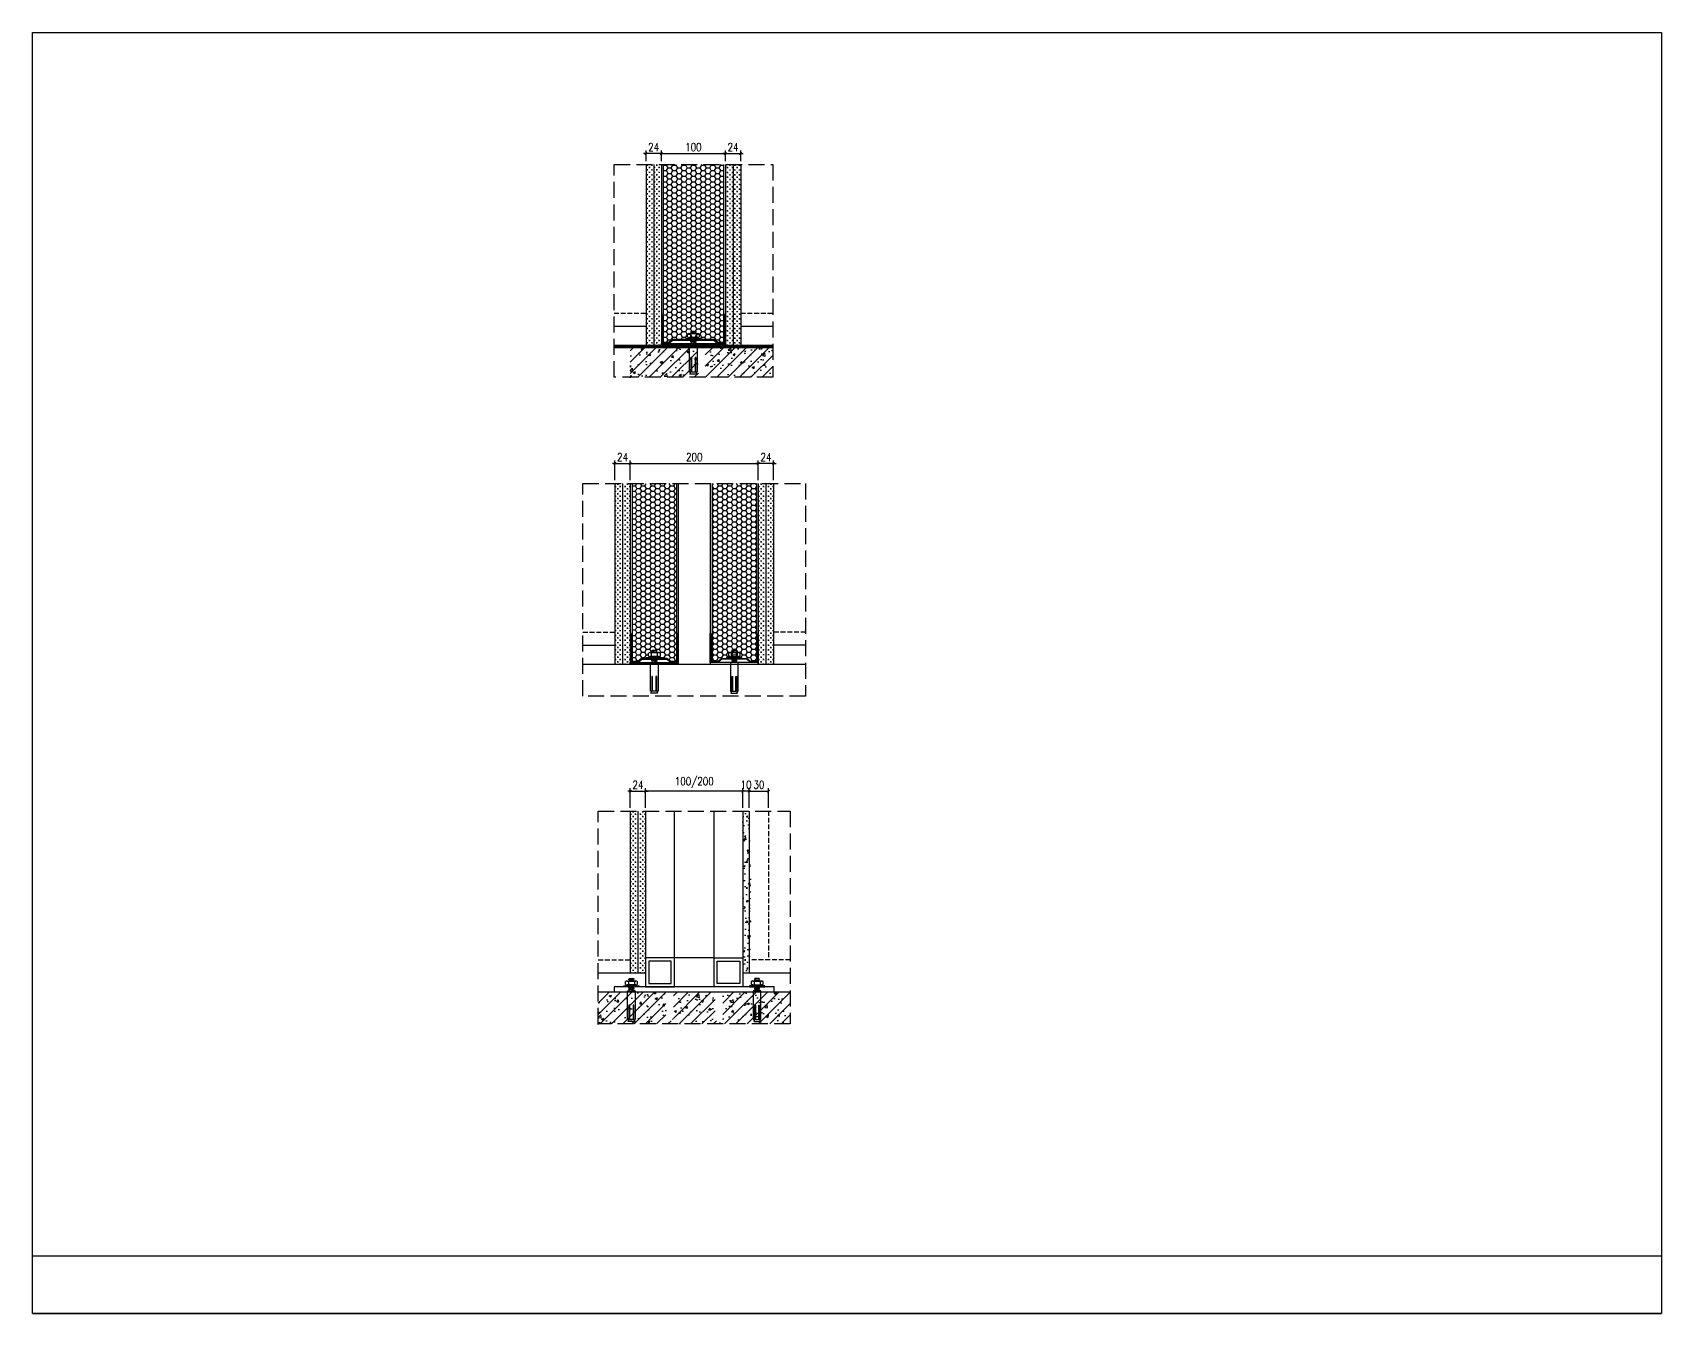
# Model space of a CAD drawing. Header units: inches. Extents: x -2597087 to 134135, y -662679 to 20000.
# Drawn here: x 30241 to 32786, y -2000 to 0 of the extents above; entities that cross this region are included whole.
import ezdxf

# ---------------------------------------------------------------- set-up
doc = ezdxf.new("R2010")
doc.units = ezdxf.units.IN
doc.header["$LTSCALE"] = 100
doc.header["$MEASUREMENT"] = 0
doc.linetypes.add('$0$DASH', pattern=[0.35, 0.25, -0.1])
doc.layers.get('0').update_dxf_attribs({"linetype": 'CONTINUOUS'})
doc.layers.get('Defpoints').update_dxf_attribs({"linetype": 'CONTINUOUS'})
for name, color, linetype in [('_1', 1, 'CONTINUOUS'), ('_ARWALL-1', 7, 'CONTINUOUS'), ('_COLUMN', 6, 'CONTINUOUS'), ('IBS-INT-WALL', 151, 'CONTINUOUS'), ('IBS-REFE', 3, 'CONTINUOUS'), ('T-BORDER', 252, 'CONTINUOUS')]:
    doc.layers.add(name, color=color, linetype=linetype)
doc.styles.add('尺寸标注', font='romans.shx', dxfattribs={"width": 0.8, "bigfont": 'hztxt.shx'})
doc.dimstyles.new('EHE1：5', dxfattribs={"dimscale": 5, "dimtxt": 2.5, "dimasz": 0.8, "dimexe": 1, "dimexo": 1, "dimgap": 0.8, "dimtad": 1, "dimdec": 0, "dimdsep": 46, "dimtxsty": '尺寸标注', "dimblk": 'ARCHTICK', "dimcen": 2.5, "dimclrd": 256, "dimclre": 256, "dimclrt": 31, "dimadec": 0, "dimazin": 0, "dimtfac": 1, "dimtdec": 0, "dimtix": 1, "dimtmove": 2, "dimatfit": 3, "dimldrblk": 'A', "dimfxl": 1, "dimtolj": 1, "dimtzin": 0, "dimarcsym": 0})

# ---------------------------------------------------------------- blocks, each defined once
blk = doc.blocks.new('SSS32')
at = {"layer": '_1', "color": 137}
for p, q in [((-36.3, 43.3), (-37.5, 43.3)), ((-37.5, 43.3), (-37.5, -1.7)), ((-36.3, -0.5), (-36.3, 43.3)), ((37.5, 43.3), (36.3, 43.3)), ((36.3, 43.3), (36.3, -0.5)), ((37.5, -1.7), (37.5, 43.3)), ((-19.9, 4.5), (-25.9, -0.5)), ((-25.5, -1.7), (-19.5, 3.3)), ((19.9, 4.5), (-19.9, 4.5)), ((-19.5, 3.3), (19.5, 3.3)), ((-11.9, 4.5), (-11.9, 5.9)), ((-11.9, 5.9), (-7.9, 5.9)), ((-3.5, 4.5), (-11.9, 4.5)), ((-9.2, 8.3), (-9.2, 12.6)), ((-7.9, 5.9), (-7.9, 7.3)), ((-7.9, 7.3), (-6.8, 7.3)), ((-7.9, 5.9), (7.9, 5.9)), ((-7, 13.5), (-4, 13.5)), ((6.8, 7.3), (-6.8, 7.3)), ((-4.6, 12.7), (-4.6, 8.1)), ((-4, 16.2), (-3.4, 17.5)), ((-4, 16.2), (4, 16.9)), ((-3.4, 14.9), (-4, 16.2)), ((-4, 13.5), (-3.4, 14.9)), ((-4, 13.5), (4, 14.2)), ((-4, 13.5), (3.7, 13.5)), ((-4, 3.7), (-3.6, 4.5)), ((-4, 3.7), (4, 4.3)), ((-3.4, 2.4), (-4, 3.7)), ((-4, 1), (-3.4, 2.4)), ((-4, 1), (4, 1.7)), ((4, 1.7), (-4, 1)), ((-3.4, -0.3), (-4, 1)), ((11.9, 4.5), (-3.5, 4.5)), ((-3.4, 17.5), (3.7, 17.5)), ((3.4, 15.5), (-3.4, 14.9)), ((3.4, 2.9), (-3.4, 2.4)), ((3.4, 0.3), (-3.4, -0.3)), ((4, 16.9), (3.4, 15.5)), ((3.4, 15.5), (4, 14.2)), ((4, 4.3), (3.4, 2.9)), ((3.4, 2.9), (4, 1.7)), ((4, 1.7), (3.4, 0.3)), ((3.4, 0.3), (4, -1)), ((3.7, 17.5), (4, 16.9)), ((4, 14.2), (3.7, 13.5)), ((3.7, 13.5), (7, 13.5)), ((3.9, 4.5), (4, 4.3)), ((4.6, 12.7), (4.6, 8.1)), ((6.8, 7.3), (7.9, 7.3)), ((7.9, 7.3), (7.9, 5.9)), ((7.9, 5.9), (11.9, 5.9)), ((9.2, 12.6), (9.2, 8.3)), ((11.9, 5.9), (11.9, 4.5)), ((19.5, 3.3), (25.5, -1.7)), ((25.9, -0.5), (19.9, 4.5)), ((-37.5, -1.7), (-25.5, -1.7)), ((-37.5, -1.7), (37.5, -1.7)), ((-37.5, -4.7), (-37.5, -1.7)), ((37.5, -4.7), (-37.5, -4.7)), ((-25.9, -0.5), (-36.3, -0.5)), ((-6, -46.7), (-6, -1.7)), ((-6, -1.7), (-4, -1.7)), ((-4, -1.7), (-3.4, -0.3)), ((-4, -1.7), (4, -1)), ((-4, -1.7), (3.7, -1.7)), ((4, -1), (3.7, -1.7)), ((3.7, -1.7), (6, -1.7)), ((6, -1.7), (6, -46.7)), ((25.5, -1.7), (37.5, -1.7)), ((36.3, -0.5), (25.9, -0.5)), ((37.5, -1.7), (37.5, -4.7)), ((-4, -46.7), (-6, -46.7)), ((-5.3, -49.7), (-4, -46.7)), ((5.3, -49.7), (-5.3, -49.7)), ((6, -46.7), (4, -46.7)), ((4, -46.7), (5.3, -49.7))]:
    blk.add_line(p, q, dxfattribs=at)
for points in [[(6.8, 13.5, 0.219294), (4.6, 12.7, 0.173205), (-4.6, 12.7, 0.102242), (-6.8, 13.5)], [(6.8, 7.3, -0.219294), (4.6, 8.1, -0.173205), (-4.6, 8.1, -0.102242), (-6.8, 7.3)]]:
    blk.add_lwpolyline(points, format="xyb", dxfattribs=at)
blk.add_lwpolyline([(4, -46.7), (4, -24), (2.7, -24), (2.7, -46.7), (-2.7, -46.7), (-2.7, -24), (-4, -24), (-4, -46.7)], dxfattribs=at)
for centre, radius, start, end in [((-7, 10.4), 3.15, 89.1931, 135.2523), ((-6.9, 10.8), 3.43, 226.6266, 272.214), ((6.8, 10.9), 3.56, 268.6679, 312.4916), ((7.1, 10.7), 2.86, 42.2556, 93.2846)]:
    blk.add_arc(centre, radius, start, end, dxfattribs=at)
blk = doc.blocks.new('_ArchTick')
at = {"color": 0, "linetype": 'ByBlock', "const_width": 0.4}
blk.add_lwpolyline([(-0.5, -0.5), (0.5, 0.5)], dxfattribs=at)
blk = doc.blocks.new('*D140')
at = {"layer": 'Defpoints', "color": 0, "transparency": 16777216}
for p in [(31198.5, -1184.6), (31174.5, -1215.6), (31198.5, -1215.6)]:
    blk.add_point(p, dxfattribs=at)
at = {"layer": 'IBS-REFE', "lineweight": -2, "transparency": 16777216}
for p, q in [((31174.5, -1184.6), (31170.5, -1184.6)), ((31174.5, -1210.6), (31174.5, -1179.6)), ((31174.5, -1184.6), (31198.5, -1184.6)), ((31198.5, -1210.6), (31198.5, -1179.6)), ((31198.5, -1184.6), (31202.5, -1184.6))]:
    blk.add_line(p, q, dxfattribs=at)
at = {"layer": 'IBS-REFE', "lineweight": -2, "transparency": 16777216, "xscale": 4, "yscale": 4, "zscale": 4}
blk.add_blockref('_ArchTick', (31174.5, -1184.6), dxfattribs=at)
at = {"layer": 'IBS-REFE', "lineweight": -2, "transparency": 16777216, "xscale": 4, "yscale": 4, "zscale": 4, "rotation": 180}
blk.add_blockref('_ArchTick', (31198.5, -1184.6), dxfattribs=at)
at = {"layer": 'IBS-REFE', "color": 31, "transparency": 16777216, "insert": (31186.5, -1174.4), "char_height": 12.5, "attachment_point": 5, "style": '尺寸标注'}
blk.add_mtext('\\A1;24', dxfattribs=at)
blk = doc.blocks.new('A')
for p, q in [((-0.37, 0), (-2.13, 0)), ((-1.44, 1.15), (-1.09, 1.44)), ((-1.44, 1.15), (-0.37, 0)), ((-1.44, -1.15), (-0.37, 0)), ((-1.09, 1.44), (0, 0)), ((-1.09, -1.44), (0, 0)), ((-1.44, -1.15), (-1.09, -1.44))]:
    blk.add_line(p, q)
for points in [[(-1.44, 1.15), (-1.09, 1.44), (-0.37, 0), (0, 0)], [(-1.44, -1.15), (-1.09, -1.44), (-0.37, 0), (0, 0)]]:
    blk.add_solid(points)
blk = doc.blocks.new('*D141')
at = {"layer": 'Defpoints', "color": 0, "transparency": 16777216}
for p in [(31199.1, -189), (31199.1, -205.9), (31223.1, -205.9)]:
    blk.add_point(p, dxfattribs=at)
at = {"layer": 'IBS-REFE', "lineweight": -2, "transparency": 16777216}
for p, q in [((31199.1, -189), (31195.1, -189)), ((31199.1, -200.9), (31199.1, -184)), ((31223.1, -189), (31199.1, -189)), ((31223.1, -200.9), (31223.1, -184)), ((31223.1, -189), (31227.1, -189))]:
    blk.add_line(p, q, dxfattribs=at)
at = {"layer": 'IBS-REFE', "lineweight": -2, "transparency": 16777216, "xscale": 4, "yscale": 4, "zscale": 4}
blk.add_blockref('_ArchTick', (31199.1, -189), dxfattribs=at)
at = {"layer": 'IBS-REFE', "lineweight": -2, "transparency": 16777216, "xscale": 4, "yscale": 4, "zscale": 4, "rotation": 180}
blk.add_blockref('_ArchTick', (31223.1, -189), dxfattribs=at)
at = {"layer": 'IBS-REFE', "color": 31, "transparency": 16777216, "insert": (31211.1, -178.8), "char_height": 12.5, "attachment_point": 5, "style": '尺寸标注'}
blk.add_mtext('\\A1;24', dxfattribs=at)
blk = doc.blocks.new('*D142')
at = {"layer": '_COLUMN', "lineweight": -2, "transparency": 16777216}
for p, q in [((31223.1, -200.9), (31223.1, -184)), ((31223.1, -189), (31323.1, -189)), ((31323.1, -200.9), (31323.1, -184))]:
    blk.add_line(p, q, dxfattribs=at)
at = {"layer": 'Defpoints', "color": 0, "transparency": 16777216}
for p in [(31323.1, -189), (31223.1, -205.9), (31323.1, -205.9)]:
    blk.add_point(p, dxfattribs=at)
at = {"layer": '_COLUMN', "lineweight": -2, "transparency": 16777216, "xscale": 4, "yscale": 4, "zscale": 4, "rotation": 180}
blk.add_blockref('_ArchTick', (31223.1, -189), dxfattribs=at)
at = {"layer": '_COLUMN', "lineweight": -2, "transparency": 16777216, "xscale": 4, "yscale": 4, "zscale": 4}
blk.add_blockref('_ArchTick', (31323.1, -189), dxfattribs=at)
at = {"layer": '_COLUMN', "color": 31, "transparency": 16777216, "insert": (31273.1, -178.8), "char_height": 12.5, "attachment_point": 5, "style": '尺寸标注'}
blk.add_mtext('\\A1;100', dxfattribs=at)
blk = doc.blocks.new('*D143')
at = {"layer": 'Defpoints', "color": 0, "transparency": 16777216}
for p in [(31347.1, -189), (31323.1, -205.9), (31347.1, -205.9)]:
    blk.add_point(p, dxfattribs=at)
at = {"layer": 'IBS-REFE', "lineweight": -2, "transparency": 16777216}
for p, q in [((31323.1, -189), (31319.1, -189)), ((31323.1, -200.9), (31323.1, -184)), ((31323.1, -189), (31347.1, -189)), ((31347.1, -200.9), (31347.1, -184)), ((31347.1, -189), (31351.1, -189))]:
    blk.add_line(p, q, dxfattribs=at)
at = {"layer": 'IBS-REFE', "lineweight": -2, "transparency": 16777216, "xscale": 4, "yscale": 4, "zscale": 4}
blk.add_blockref('_ArchTick', (31323.1, -189), dxfattribs=at)
at = {"layer": 'IBS-REFE', "lineweight": -2, "transparency": 16777216, "xscale": 4, "yscale": 4, "zscale": 4, "rotation": 180}
blk.add_blockref('_ArchTick', (31347.1, -189), dxfattribs=at)
at = {"layer": 'IBS-REFE', "color": 31, "transparency": 16777216, "insert": (31335.1, -178.8), "char_height": 12.5, "attachment_point": 5, "style": '尺寸标注'}
blk.add_mtext('\\A1;24', dxfattribs=at)
blk = doc.blocks.new('*D144')
at = {"layer": '_COLUMN', "lineweight": -2, "transparency": 16777216}
for p, q in [((31198.5, -1210.6), (31198.5, -1179.6)), ((31350.5, -1184.6), (31198.5, -1184.6)), ((31350.5, -1210.6), (31350.5, -1179.6))]:
    blk.add_line(p, q, dxfattribs=at)
at = {"layer": 'Defpoints', "color": 0, "transparency": 16777216}
for p in [(31198.5, -1184.6), (31198.5, -1215.6), (31350.5, -1215.6)]:
    blk.add_point(p, dxfattribs=at)
at = {"layer": '_COLUMN', "lineweight": -2, "transparency": 16777216, "xscale": 4, "yscale": 4, "zscale": 4, "rotation": 180}
blk.add_blockref('_ArchTick', (31198.5, -1184.6), dxfattribs=at)
at = {"layer": '_COLUMN', "lineweight": -2, "transparency": 16777216, "xscale": 4, "yscale": 4, "zscale": 4}
blk.add_blockref('_ArchTick', (31350.5, -1184.6), dxfattribs=at)
at = {"layer": '_COLUMN', "color": 31, "transparency": 16777216, "insert": (31274.5, -1171.1), "char_height": 12.5, "attachment_point": 5, "style": '尺寸标注'}
blk.add_mtext('\\A1;100/200', dxfattribs=at)
blk = doc.blocks.new('*D145')
at = {"layer": 'Defpoints', "color": 0, "transparency": 16777216}
for p in [(31350.5, -1184.6), (31350.5, -1215.6), (31360.5, -1215.6)]:
    blk.add_point(p, dxfattribs=at)
at = {"layer": 'IBS-REFE', "lineweight": -2, "transparency": 16777216}
for p, q in [((31350.5, -1184.6), (31346.5, -1184.6)), ((31350.5, -1210.6), (31350.5, -1179.6)), ((31360.5, -1184.6), (31350.5, -1184.6)), ((31360.5, -1210.6), (31360.5, -1179.6)), ((31360.5, -1184.6), (31364.5, -1184.6))]:
    blk.add_line(p, q, dxfattribs=at)
at = {"layer": 'IBS-REFE', "lineweight": -2, "transparency": 16777216, "xscale": 4, "yscale": 4, "zscale": 4}
blk.add_blockref('_ArchTick', (31350.5, -1184.6), dxfattribs=at)
at = {"layer": 'IBS-REFE', "lineweight": -2, "transparency": 16777216, "xscale": 4, "yscale": 4, "zscale": 4, "rotation": 180}
blk.add_blockref('_ArchTick', (31360.5, -1184.6), dxfattribs=at)
at = {"layer": 'IBS-REFE', "color": 31, "transparency": 16777216, "insert": (31355.5, -1174.4), "char_height": 12.5, "attachment_point": 5, "style": '尺寸标注'}
blk.add_mtext('\\A1;10', dxfattribs=at)
blk = doc.blocks.new('*D146')
at = {"layer": '_COLUMN', "lineweight": -2, "transparency": 16777216}
for p, q in [((31174.5, -699), (31174.5, -668)), ((31174.5, -673), (31374.5, -673)), ((31374.5, -699), (31374.5, -668))]:
    blk.add_line(p, q, dxfattribs=at)
at = {"layer": 'Defpoints', "color": 0, "transparency": 16777216}
for p in [(31374.5, -673), (31174.5, -704), (31374.5, -704)]:
    blk.add_point(p, dxfattribs=at)
at = {"layer": '_COLUMN', "lineweight": -2, "transparency": 16777216, "xscale": 4, "yscale": 4, "zscale": 4, "rotation": 180}
blk.add_blockref('_ArchTick', (31174.5, -673), dxfattribs=at)
at = {"layer": '_COLUMN', "lineweight": -2, "transparency": 16777216, "xscale": 4, "yscale": 4, "zscale": 4}
blk.add_blockref('_ArchTick', (31374.5, -673), dxfattribs=at)
at = {"layer": '_COLUMN', "color": 31, "transparency": 16777216, "insert": (31274.5, -662.8), "char_height": 12.5, "attachment_point": 5, "style": '尺寸标注'}
blk.add_mtext('\\A1;200', dxfattribs=at)
blk = doc.blocks.new('*D147')
at = {"layer": 'Defpoints', "color": 0, "transparency": 16777216}
for p in [(31374.5, -673), (31374.5, -704), (31398.5, -704)]:
    blk.add_point(p, dxfattribs=at)
at = {"layer": 'IBS-REFE', "lineweight": -2, "transparency": 16777216}
for p, q in [((31374.5, -673), (31370.5, -673)), ((31374.5, -699), (31374.5, -668)), ((31398.5, -673), (31374.5, -673)), ((31398.5, -699), (31398.5, -668)), ((31398.5, -673), (31402.5, -673))]:
    blk.add_line(p, q, dxfattribs=at)
at = {"layer": 'IBS-REFE', "lineweight": -2, "transparency": 16777216, "xscale": 4, "yscale": 4, "zscale": 4}
blk.add_blockref('_ArchTick', (31374.5, -673), dxfattribs=at)
at = {"layer": 'IBS-REFE', "lineweight": -2, "transparency": 16777216, "xscale": 4, "yscale": 4, "zscale": 4, "rotation": 180}
blk.add_blockref('_ArchTick', (31398.5, -673), dxfattribs=at)
at = {"layer": 'IBS-REFE', "color": 31, "transparency": 16777216, "insert": (31386.5, -662.8), "char_height": 12.5, "attachment_point": 5, "style": '尺寸标注'}
blk.add_mtext('\\A1;24', dxfattribs=at)
blk = doc.blocks.new('*D148')
at = {"layer": 'Defpoints', "color": 0, "transparency": 16777216}
for p in [(31174.5, -673), (31150.5, -704), (31174.5, -704)]:
    blk.add_point(p, dxfattribs=at)
at = {"layer": 'IBS-REFE', "lineweight": -2, "transparency": 16777216}
for p, q in [((31150.5, -673), (31146.5, -673)), ((31150.5, -699), (31150.5, -668)), ((31150.5, -673), (31174.5, -673)), ((31174.5, -699), (31174.5, -668)), ((31174.5, -673), (31178.5, -673))]:
    blk.add_line(p, q, dxfattribs=at)
at = {"layer": 'IBS-REFE', "lineweight": -2, "transparency": 16777216, "xscale": 4, "yscale": 4, "zscale": 4}
blk.add_blockref('_ArchTick', (31150.5, -673), dxfattribs=at)
at = {"layer": 'IBS-REFE', "lineweight": -2, "transparency": 16777216, "xscale": 4, "yscale": 4, "zscale": 4, "rotation": 180}
blk.add_blockref('_ArchTick', (31174.5, -673), dxfattribs=at)
at = {"layer": 'IBS-REFE', "color": 31, "transparency": 16777216, "insert": (31162.5, -662.8), "char_height": 12.5, "attachment_point": 5, "style": '尺寸标注'}
blk.add_mtext('\\A1;24', dxfattribs=at)
blk = doc.blocks.new('*D149')
at = {"layer": 'Defpoints', "color": 0, "transparency": 16777216}
for p in [(31390.5, -1184.6), (31360.5, -1215.6), (31390.5, -1215.6)]:
    blk.add_point(p, dxfattribs=at)
at = {"layer": 'IBS-REFE', "lineweight": -2, "transparency": 16777216}
for p, q in [((31360.5, -1210.6), (31360.5, -1179.6)), ((31360.5, -1184.6), (31390.5, -1184.6)), ((31390.5, -1210.6), (31390.5, -1179.6))]:
    blk.add_line(p, q, dxfattribs=at)
at = {"layer": 'IBS-REFE', "lineweight": -2, "transparency": 16777216, "xscale": 4, "yscale": 4, "zscale": 4, "rotation": 180}
blk.add_blockref('_ArchTick', (31360.5, -1184.6), dxfattribs=at)
at = {"layer": 'IBS-REFE', "lineweight": -2, "transparency": 16777216, "xscale": 4, "yscale": 4, "zscale": 4}
blk.add_blockref('_ArchTick', (31390.5, -1184.6), dxfattribs=at)
at = {"layer": 'IBS-REFE', "color": 31, "transparency": 16777216, "insert": (31375.5, -1174.4), "char_height": 12.5, "attachment_point": 5, "style": '尺寸标注'}
blk.add_mtext('\\A1;30', dxfattribs=at)

msp = doc.modelspace()

# ---------------------------------------------------------------- hatches: boundary and pattern name
at = {"layer": '_ARWALL-1'}
h = msp.add_hatch(dxfattribs=at)
h.set_pattern_fill('CROSS', color=8, scale=15, style=0)
h.set_pattern_definition([(180, (31318.1475, -488.2382), (-3.75, 3.75), [1.875, -5.625]), (90, (31317.21, -489.1757), (3.75, 3.75), [1.875, -5.625])])
h.paths.add_polyline_path([(31211.148, -488.238), (31199.148, -488.238), (31199.148, -205.897), (31211.148, -205.897)])
h.paths.add_polyline_path([(31211.148, -205.897), (31223.148, -205.897), (31223.148, -488.238), (31211.148, -488.238)])
h = msp.add_hatch(dxfattribs=at)
h.set_pattern_fill('HONEY', color=250, scale=40, style=0)
h.set_pattern_definition([(0, (31226.1475, -484.0382), (7.5, 4.33013), [5, -10]), (120, (31226.1475, -484.0382), (-7.5, 4.33013), [5, -10]), (60, (31226.1475, -484.0382), (2e-08, 8.660254), [-10, 5])])
h.paths.add_polyline_path([(31320.148, -205.897), (31226.148, -205.897), (31226.148, -484.038), (31234.713, -484.038), (31240.713, -479.038), (31261.243, -479.038), (31261.243, -477.638), (31265.243, -477.638), (31281.052, -477.638), (31281.052, -476.238), (31280.065, -476.238, -0.01162562), (31279.899, -476.238), (31280.065, -476.238, 0.1815483), (31282.385, -475.305), (31282.385, -470.975, 0.22641005), (31280.101, -470.041), (31276.845, -470.041), (31269.148, -470.042), (31269.782, -468.645), (31269.148, -467.375), (31269.754, -466.042), (31276.814, -466.042), (31277.148, -466.708), (31276.513, -468.105), (31277.148, -469.375), (31276.845, -470.041), (31280.101, -470.041, -0.22641005), (31282.385, -470.975), (31282.385, -475.305, -0.10948475), (31281.052, -476.075), (31281.052, -477.638), (31285.052, -477.638), (31285.052, -479.038), (31305.582, -479.038), (31311.582, -484.038), (31320.148, -484.038)])
h.paths.add_polyline_path([(31266.131, -476.238), (31266.396, -476.238, -0.0193236)], flags=17)
h = msp.add_hatch(dxfattribs=at)
h.set_pattern_fill('CROSS', color=8, scale=15, style=0)
h.set_pattern_definition([(0, (31228.1475, -488.2382), (3.75, 3.75), [1.875, -5.625]), (90, (31229.085, -489.1757), (-3.75, 3.75), [1.875, -5.625])])
h.paths.add_polyline_path([(31335.148, -488.238), (31347.148, -488.238), (31347.148, -205.897), (31335.148, -205.897)])
h.paths.add_polyline_path([(31335.148, -205.897), (31323.148, -205.897), (31323.148, -488.238), (31335.148, -488.238)])
h = msp.add_hatch(dxfattribs=at)
h.set_pattern_fill('AR-CONC', color=8, scale=5, style=0)
h.set_pattern_definition([(50, (31174.148, -538.238), (35.863, -3.1376), [3.75, -41.25]), (355, (31174.148, -538.24), (-6.9376, 37.6096), [3, -33]), (100.451, (31177.136, -538.5), (28.9255, 34.472), [3.187, -35.057]), (46.184, (31174.148, -528.24), (53.362, -8.276), [5.625, -61.875]), (96.636, (31178.594, -528.93), (46.733, 48.706), [4.78, -52.586]), (351.184, (31174.15, -528.24), (46.733, 48.706), [4.5, -49.5]), (21, (31179.148, -530.738), (29.8454, -20.131), [3.75, -41.25]), (326, (31179.148, -530.74), (12.166, 36.2575), [3, -33]), (71.451, (31181.635, -532.416), (42.011, 16.1265), [3.187, -35.057]), (37.5, (31174.148, -538.238), (0.608, 16.6447), [0, -32.6, 0, -33.5, 0, -33.125]), (7.5, (31174.148, -538.238), (13.1535, 19.7206), [0, -19.1, 0, -31.85, 0, -12.625]), (327.5, (31162.998, -538.238), (26.6911, -1.12774), [0, -12.5, 0, -39, 0, -51.75]), (317.5, (31157.998, -538.238), (29.1593, 5.0052), [0, -16.25, 0, -25.9, 0, -36.75])])
h.paths.add_polyline_path([(31397.148, -538.238), (31397.148, -490.738), (31291.648, -490.738), (31291.648, -530.238), (31289.648, -530.238), (31290.981, -533.238), (31280.314, -533.238), (31281.648, -530.238), (31279.648, -530.238), (31279.648, -490.738), (31174.148, -490.738), (31174.148, -538.238)])
h = msp.add_hatch(dxfattribs=at)
h.set_pattern_fill('ANSI31', color=8, scale=100, style=0)
h.set_pattern_definition([(45, (23938.261, -538.238), (-8.838835, 8.838835), [])])
h.paths.add_polyline_path([(31397.148, -538.238), (31397.148, -490.738), (31291.648, -490.738), (31291.648, -530.238), (31289.648, -530.238), (31290.981, -533.238), (31280.314, -533.238), (31281.648, -530.238), (31279.648, -530.238), (31279.648, -490.738), (31174.148, -490.738), (31174.148, -538.238)])
h = msp.add_hatch(dxfattribs=at)
h.set_pattern_fill('CROSS', color=8, scale=15, style=0)
h.set_pattern_definition([(0, (31150.4937, -986.315), (3.75, 3.75), [1.875, -5.625]), (90, (31151.4312, -987.2523), (-3.75, 3.75), [1.875, -5.625])])
h.paths.add_polyline_path([(31174.494, -703.973), (31162.494, -703.973), (31162.494, -986.315), (31174.494, -986.315)])
h.paths.add_polyline_path([(31162.494, -703.973), (31150.494, -703.973), (31150.494, -986.315), (31162.494, -986.315)])
h = msp.add_hatch(dxfattribs=at)
h.set_pattern_fill('HONEY', color=250, scale=40, style=0)
h.set_pattern_definition([(0, (31177.4937, -984.624), (7.5, 4.330127), [5, -10]), (120, (31177.4937, -984.624), (-7.5, 4.330127), [5, -10]), (60, (31177.4937, -984.624), (2e-08, 8.660254), [-10, 5])])
h.paths.add_polyline_path([(31371.494, -703.973), (31302.494, -703.973), (31302.494, -982.115), (31311.059, -982.115), (31317.059, -977.115), (31325.089, -977.115), (31325.089, -975.715), (31329.089, -975.715), (31329.089, -974.151, 0.07065908), (31330.076, -974.315), (31330.639, -974.315, 0.18135773), (31332.375, -973.515, 0.17320508), (31341.613, -973.515, 0.102242), (31343.746, -974.315), (31344.01, -974.315, 0.0659963), (31344.898, -974.162), (31344.898, -975.715), (31348.898, -975.715), (31348.898, -977.115), (31356.928, -977.115), (31362.928, -982.115), (31371.494, -982.115)])
h.paths.add_polyline_path([(31340.994, -968.118), (31340.994, -968.118), (31340.994, -968.118), (31332.994, -967.451), (31333.297, -968.118), (31340.994, -968.118)], flags=16)
h.paths.add_polyline_path([(31343.61, -968.141, -0.02676027), (31343.947, -968.118), (31343.745, -968.118, 0.00608107)], flags=16)
h.paths.add_polyline_path([(31340.388, -964.118), (31340.994, -965.451), (31340.359, -966.721), (31333.629, -966.182), (31332.994, -964.785), (31333.327, -964.118)], flags=16)
h.paths.add_polyline_path([(31330.041, -968.118, 0.02865987), (31329.712, -968.118)], flags=16)
h.paths.add_polyline_path([(31246.494, -703.973), (31177.494, -703.973), (31177.494, -982.115), (31186.059, -982.115), (31192.059, -977.115), (31200.089, -977.115), (31200.089, -975.715), (31204.089, -975.715), (31204.089, -974.162, -0.11418327), (31202.756, -973.381), (31202.756, -969.051, -0.20372159), (31205.041, -968.118), (31207.994, -968.118), (31208.629, -966.721), (31207.994, -965.451), (31208.6, -964.118), (31215.66, -964.118), (31215.994, -964.785), (31215.359, -966.182), (31215.994, -967.451), (31215.691, -968.118), (31218.947, -968.118, -0.22641005), (31221.231, -969.051), (31221.231, -973.381, -0.10948475), (31219.898, -974.151), (31219.898, -975.715), (31223.898, -975.715), (31223.898, -977.115), (31231.928, -977.115), (31237.928, -982.115), (31246.494, -982.115)])
h = msp.add_hatch(dxfattribs=at)
h.set_pattern_fill('CROSS', color=8, scale=15, style=0)
h.set_pattern_definition([(0, (31374.4937, -986.315), (3.75, 3.75), [1.875, -5.625]), (90, (31375.4312, -987.2523), (-3.75, 3.75), [1.875, -5.625])])
h.paths.add_polyline_path([(31398.494, -703.973), (31386.494, -703.973), (31386.494, -986.315), (31398.494, -986.315)])
h.paths.add_polyline_path([(31386.494, -703.973), (31374.494, -703.973), (31374.494, -986.315), (31386.494, -986.315)])
h = msp.add_hatch(dxfattribs=at)
h.set_pattern_fill('CROSS', color=8, scale=15, style=0)
h.set_pattern_definition([(0, (31174.4937, -1497.944), (3.75, 3.75), [1.875, -5.625]), (90, (31175.4312, -1498.8815), (-3.75, 3.75), [1.875, -5.625])])
h.paths.add_polyline_path([(31186.494, -1467.944), (31198.494, -1467.944), (31198.494, -1215.602), (31186.494, -1215.602)])
h.paths.add_polyline_path([(31174.494, -1467.944), (31186.494, -1467.944), (31186.494, -1215.602), (31174.494, -1215.602)])
h = msp.add_hatch(dxfattribs=at)
h.set_pattern_fill('AR-CONC', color=8, scale=3, style=0)
h.set_pattern_definition([(50, (22769.275, -1547.944), (21.517805, -1.882564), [2.25, -24.75]), (355, (22769.275, -1547.944), (-4.16254, 22.565764), [1.8, -19.8]), (100.4514, (22771.068, -1548.1), (17.35528, 20.683186), [1.912206, -21.034263]), (46.1842, (22769.275, -1541.944), (32.01723, -4.96557), [3.375, -37.125]), (96.6356, (22771.943, -1542.358), (28.03988, 29.22354), [2.86831, -31.55139]), (351.1842, (22769.275, -1541.944), (28.03986, 29.22356), [2.7, -29.7]), (21, (22772.275, -1543.444), (17.90721, -12.078567), [2.25, -24.75]), (326, (22772.275, -1543.444), (7.29946, 21.7545), [1.8, -19.8]), (71.4514, (22773.767, -1544.45), (25.20668, 9.675915), [1.912206, -21.034263]), (37.5, (22769.275, -1547.944), (0.364796, 9.9868156), [0, -19.56, 0, -20.1, 0, -19.875]), (7.5, (22769.275, -1547.944), (7.892086, 11.832351), [0, -11.46, 0, -19.11, 0, -7.575]), (327.5, (22762.585, -1547.944), (16.014673, -0.676646), [0, -7.5, 0, -23.4, 0, -31.05]), (317.5, (22759.585, -1547.944), (17.495585, 3.00315), [0, -9.75, 0, -15.54, 0, -22.05])])
h.paths.add_polyline_path([(31362.494, -1215.602), (31350.494, -1215.602), (31350.494, -1467.944), (31362.494, -1467.944)])
h = msp.add_hatch(dxfattribs=at)
h.set_pattern_fill('AR-CONC', color=8, scale=5, style=0)
h.set_pattern_definition([(50, (31124.494, -1547.944), (35.863, -3.1376), [3.75, -41.25]), (355, (31124.494, -1547.944), (-6.9376, 37.6096), [3, -33]), (100.451, (31127.482, -1548.205), (28.9255, 34.472), [3.187, -35.057]), (46.184, (31124.494, -1537.944), (53.362, -8.276), [5.625, -61.875]), (96.636, (31128.94, -1538.634), (46.733, 48.706), [4.7805, -52.586]), (351.184, (31124.494, -1537.944), (46.733, 48.706), [4.5, -49.5]), (21, (31129.494, -1540.444), (29.8454, -20.131), [3.75, -41.25]), (326, (31129.494, -1540.444), (12.1658, 36.2575), [3, -33]), (71.451, (31131.98, -1542.12), (42.011, 16.1265), [3.187, -35.057]), (37.5, (31124.494, -1547.944), (0.608, 16.6447), [0, -32.6, 0, -33.5, 0, -33.125]), (7.5, (31124.494, -1547.944), (13.1535, 19.7206), [0, -19.1, 0, -31.85, 0, -12.625]), (327.5, (31113.344, -1547.944), (26.6911, -1.12774), [0, -12.5, 0, -39, 0, -51.75]), (317.5, (31108.344, -1547.944), (29.1593, 5.0052), [0, -16.25, 0, -25.9, 0, -36.75])])
h.paths.add_polyline_path([(31424.494, -1547.944), (31424.494, -1497.944), (31318.994, -1497.944), (31318.994, -1539.944), (31316.994, -1539.944), (31318.327, -1542.944), (31307.66, -1542.944), (31308.994, -1539.944), (31306.994, -1539.944), (31306.994, -1497.944), (31275.494, -1497.944), (31241.994, -1497.944), (31241.994, -1539.944), (31239.994, -1539.944), (31241.327, -1542.944), (31230.66, -1542.944), (31231.994, -1539.944), (31229.994, -1539.944), (31229.994, -1497.944), (31124.494, -1497.944), (31124.494, -1547.944)])
h = msp.add_hatch(dxfattribs=at)
h.set_pattern_fill('ANSI31', color=8, scale=100, style=0)
h.set_pattern_definition([(45, (23349.18, -1547.944), (-8.838835, 8.838835), [])])
h.paths.add_polyline_path([(31424.494, -1547.944), (31424.494, -1497.944), (31318.994, -1497.944), (31318.994, -1539.944), (31316.994, -1539.944), (31318.327, -1542.944), (31307.66, -1542.944), (31308.994, -1539.944), (31306.994, -1539.944), (31306.994, -1497.944), (31275.494, -1497.944), (31241.994, -1497.944), (31241.994, -1539.944), (31239.994, -1539.944), (31241.327, -1542.944), (31230.66, -1542.944), (31231.994, -1539.944), (31229.994, -1539.944), (31229.994, -1497.944), (31124.494, -1497.944), (31124.494, -1547.944)])

# ---------------------------------------------------------------- linework, layer by layer
at = {"layer": '_1', "color": 137}
for p, q in [((31224.348, -440.238), (31223.148, -440.238)), ((31223.148, -440.238), (31223.148, -485.238)), ((31224.348, -484.038), (31224.348, -440.238)), ((31323.148, -440.238), (31321.948, -440.238)), ((31321.948, -440.238), (31321.948, -484.038)), ((31323.148, -485.238), (31323.148, -440.238)), ((31240.713, -479.038), (31234.713, -484.038)), ((31235.148, -485.238), (31241.148, -480.238)), ((31305.582, -479.038), (31240.713, -479.038)), ((31241.148, -480.238), (31305.148, -480.238)), ((31261.243, -479.038), (31261.243, -477.638)), ((31261.243, -477.638), (31265.243, -477.638)), ((31269.646, -479.038), (31261.243, -479.038)), ((31263.91, -475.305), (31263.91, -470.975)), ((31265.243, -477.638), (31265.243, -476.238)), ((31265.243, -476.238), (31266.396, -476.238)), ((31265.243, -477.638), (31281.052, -477.638)), ((31266.194, -470.042), (31269.148, -470.042)), ((31279.899, -476.238), (31266.396, -476.238)), ((31268.529, -470.842), (31268.529, -475.438)), ((31269.148, -467.375), (31269.754, -466.042)), ((31269.148, -467.375), (31277.148, -466.708)), ((31269.782, -468.645), (31269.148, -467.375)), ((31269.148, -470.042), (31269.782, -468.645)), ((31269.148, -470.042), (31277.148, -469.375)), ((31269.148, -470.042), (31276.845, -470.041)), ((31269.148, -479.905), (31269.541, -479.038)), ((31269.148, -479.905), (31277.148, -479.238)), ((31269.782, -481.175), (31269.148, -479.905)), ((31269.148, -482.572), (31269.782, -481.175)), ((31269.148, -482.572), (31277.148, -481.905)), ((31277.148, -481.905), (31269.148, -482.572)), ((31269.782, -483.841), (31269.148, -482.572)), ((31285.052, -479.038), (31269.646, -479.038)), ((31269.754, -466.042), (31276.814, -466.042)), ((31276.513, -468.105), (31269.782, -468.645)), ((31276.513, -480.635), (31269.782, -481.175)), ((31276.513, -483.302), (31269.782, -483.841)), ((31277.148, -466.708), (31276.513, -468.105)), ((31276.513, -468.105), (31277.148, -469.375)), ((31277.148, -479.238), (31276.513, -480.635)), ((31276.513, -480.635), (31277.148, -481.905)), ((31277.148, -481.905), (31276.513, -483.302)), ((31276.513, -483.302), (31277.148, -484.572)), ((31276.814, -466.042), (31277.148, -466.708)), ((31277.148, -469.375), (31276.845, -470.041)), ((31276.845, -470.041), (31280.101, -470.041)), ((31277.048, -479.038), (31277.148, -479.238)), ((31277.766, -470.842), (31277.766, -475.438)), ((31279.899, -476.238), (31281.052, -476.238)), ((31281.052, -476.238), (31281.052, -477.638)), ((31281.052, -477.638), (31285.052, -477.638)), ((31282.385, -470.975), (31282.385, -475.305)), ((31285.052, -477.638), (31285.052, -479.038)), ((31305.148, -480.238), (31311.148, -485.238)), ((31311.582, -484.038), (31305.582, -479.038)), ((31223.148, -485.238), (31235.148, -485.238)), ((31223.148, -485.238), (31323.148, -485.238)), ((31223.148, -488.238), (31223.148, -485.238)), ((31323.148, -488.238), (31223.148, -488.238)), ((31234.713, -484.038), (31224.348, -484.038)), ((31267.148, -530.238), (31267.148, -485.238)), ((31267.148, -485.238), (31269.148, -485.238)), ((31269.148, -485.238), (31269.782, -483.841)), ((31269.148, -485.238), (31277.148, -484.572)), ((31269.148, -485.238), (31276.845, -485.238)), ((31277.148, -484.572), (31276.845, -485.238)), ((31276.845, -485.238), (31279.148, -485.238)), ((31279.148, -485.238), (31279.148, -530.238)), ((31311.148, -485.238), (31323.148, -485.238)), ((31321.948, -484.038), (31311.582, -484.038)), ((31323.148, -485.238), (31323.148, -488.238)), ((31269.148, -530.238), (31267.148, -530.238)), ((31267.814, -533.238), (31269.148, -530.238)), ((31278.481, -533.238), (31267.814, -533.238)), ((31279.148, -530.238), (31277.148, -530.238)), ((31277.148, -530.238), (31278.481, -533.238)), ((31164.4, -1489.944), (31164.4, -1488.544)), ((31164.4, -1488.544), (31168.4, -1488.544)), ((31172.803, -1489.944), (31164.4, -1489.944)), ((31167.067, -1486.211), (31167.067, -1481.881)), ((31168.4, -1488.544), (31168.4, -1487.144)), ((31168.4, -1487.144), (31169.553, -1487.144)), ((31168.4, -1488.544), (31184.209, -1488.544)), ((31169.351, -1480.947), (31172.305, -1480.947)), ((31183.056, -1487.144), (31169.553, -1487.144)), ((31170.305, -1541.144), (31170.305, -1496.144)), ((31170.305, -1496.144), (31172.305, -1496.144)), ((31171.686, -1481.747), (31171.686, -1486.344)), ((31172.305, -1478.281), (31172.911, -1476.947)), ((31172.305, -1478.281), (31180.305, -1477.614)), ((31172.94, -1479.55), (31172.305, -1478.281)), ((31172.305, -1480.947), (31172.94, -1479.55)), ((31172.305, -1480.947), (31180.305, -1480.281)), ((31172.305, -1480.947), (31180.002, -1480.947)), ((31172.305, -1490.811), (31172.699, -1489.944)), ((31172.305, -1490.811), (31180.305, -1490.144)), ((31172.94, -1492.08), (31172.305, -1490.811)), ((31172.305, -1493.477), (31172.94, -1492.08)), ((31172.305, -1493.477), (31180.305, -1492.811)), ((31180.305, -1492.811), (31172.305, -1493.477)), ((31172.94, -1494.747), (31172.305, -1493.477)), ((31172.305, -1496.144), (31172.94, -1494.747)), ((31172.305, -1496.144), (31180.305, -1495.477)), ((31172.305, -1496.144), (31180.002, -1496.144)), ((31188.209, -1489.944), (31172.803, -1489.944)), ((31172.911, -1476.947), (31179.971, -1476.947)), ((31179.67, -1479.011), (31172.94, -1479.55)), ((31179.67, -1491.541), (31172.94, -1492.08)), ((31179.67, -1494.207), (31172.94, -1494.747)), ((31180.305, -1477.614), (31179.67, -1479.011)), ((31179.67, -1479.011), (31180.305, -1480.281)), ((31180.305, -1490.144), (31179.67, -1491.541)), ((31179.67, -1491.541), (31180.305, -1492.811)), ((31180.305, -1492.811), (31179.67, -1494.207)), ((31179.67, -1494.207), (31180.305, -1495.477)), ((31179.971, -1476.947), (31180.305, -1477.614)), ((31180.305, -1480.281), (31180.002, -1480.947)), ((31180.002, -1480.947), (31183.258, -1480.947)), ((31180.305, -1495.477), (31180.002, -1496.144)), ((31180.002, -1496.144), (31182.305, -1496.144)), ((31180.205, -1489.944), (31180.305, -1490.144)), ((31180.923, -1481.747), (31180.923, -1486.344)), ((31182.305, -1496.144), (31182.305, -1541.144)), ((31183.056, -1487.144), (31184.209, -1487.144)), ((31184.209, -1487.144), (31184.209, -1488.544)), ((31184.209, -1488.544), (31188.209, -1488.544)), ((31185.542, -1481.881), (31185.542, -1486.211)), ((31188.209, -1488.544), (31188.209, -1489.944)), ((31364.779, -1488.544), (31360.779, -1488.544)), ((31360.779, -1488.544), (31360.779, -1489.944)), ((31360.779, -1489.944), (31376.184, -1489.944)), ((31363.445, -1481.881), (31363.445, -1486.211)), ((31365.931, -1487.144), (31364.779, -1487.144)), ((31364.779, -1487.144), (31364.779, -1488.544)), ((31380.587, -1488.544), (31364.779, -1488.544)), ((31368.986, -1480.947), (31365.73, -1480.947)), ((31365.931, -1487.144), (31379.435, -1487.144)), ((31368.986, -1496.144), (31366.683, -1496.144)), ((31366.683, -1496.144), (31366.683, -1541.144)), ((31368.064, -1481.747), (31368.064, -1486.344)), ((31369.016, -1476.947), (31368.683, -1477.614)), ((31376.683, -1478.281), (31368.683, -1477.614)), ((31368.683, -1477.614), (31369.318, -1479.011)), ((31369.318, -1479.011), (31368.683, -1480.281)), ((31376.683, -1480.947), (31368.683, -1480.281)), ((31368.683, -1480.281), (31368.986, -1480.947)), ((31368.783, -1489.944), (31368.683, -1490.144)), ((31376.683, -1490.811), (31368.683, -1490.144)), ((31368.683, -1490.144), (31369.318, -1491.541)), ((31369.318, -1491.541), (31368.683, -1492.811)), ((31376.683, -1493.477), (31368.683, -1492.811)), ((31368.683, -1492.811), (31376.683, -1493.477)), ((31368.683, -1492.811), (31369.318, -1494.207)), ((31369.318, -1494.207), (31368.683, -1495.477)), ((31376.683, -1496.144), (31368.683, -1495.477)), ((31368.683, -1495.477), (31368.986, -1496.144)), ((31376.683, -1480.947), (31368.986, -1480.947)), ((31376.683, -1496.144), (31368.986, -1496.144)), ((31376.077, -1476.947), (31369.016, -1476.947)), ((31369.318, -1479.011), (31376.048, -1479.55)), ((31369.318, -1491.541), (31376.048, -1492.08)), ((31369.318, -1494.207), (31376.048, -1494.747)), ((31376.048, -1479.55), (31376.683, -1478.281)), ((31376.683, -1480.947), (31376.048, -1479.55)), ((31376.048, -1492.08), (31376.683, -1490.811)), ((31376.683, -1493.477), (31376.048, -1492.08)), ((31376.048, -1494.747), (31376.683, -1493.477)), ((31376.683, -1496.144), (31376.048, -1494.747)), ((31376.683, -1478.281), (31376.077, -1476.947)), ((31376.184, -1489.944), (31384.587, -1489.944)), ((31376.683, -1490.811), (31376.289, -1489.944)), ((31379.636, -1480.947), (31376.683, -1480.947)), ((31378.683, -1496.144), (31376.683, -1496.144)), ((31377.302, -1481.747), (31377.302, -1486.344)), ((31378.683, -1541.144), (31378.683, -1496.144)), ((31380.587, -1487.144), (31379.435, -1487.144)), ((31380.587, -1488.544), (31380.587, -1487.144)), ((31384.587, -1488.544), (31380.587, -1488.544)), ((31381.92, -1486.211), (31381.92, -1481.881)), ((31384.587, -1489.944), (31384.587, -1488.544)), ((31172.305, -1541.144), (31170.305, -1541.144)), ((31170.971, -1544.144), (31172.305, -1541.144)), ((31181.638, -1544.144), (31170.971, -1544.144)), ((31182.305, -1541.144), (31180.305, -1541.144)), ((31180.305, -1541.144), (31181.638, -1544.144)), ((31366.683, -1541.144), (31368.683, -1541.144)), ((31368.683, -1541.144), (31367.349, -1544.144)), ((31367.349, -1544.144), (31378.016, -1544.144)), ((31378.016, -1544.144), (31376.683, -1541.144)), ((31376.683, -1541.144), (31378.683, -1541.144))]:
    msp.add_line(p, q, dxfattribs=at)
for points in [[(31279.899, -470.042, 0.21929431), (31277.766, -470.842, 0.17320508), (31268.529, -470.842, 0.102242), (31266.396, -470.042)], [(31279.899, -476.238, -0.21929431), (31277.766, -475.438, -0.17320508), (31268.529, -475.438, -0.102242), (31266.396, -476.238)], [(31183.056, -1480.947, 0.21929431), (31180.923, -1481.747, 0.17320508), (31171.686, -1481.747, 0.102242), (31169.553, -1480.947)], [(31183.056, -1487.144, -0.21929431), (31180.923, -1486.344, -0.17320508), (31171.686, -1486.344, -0.102242), (31169.553, -1487.144)], [(31365.931, -1480.947, -0.21929431), (31368.064, -1481.747, -0.17320508), (31377.302, -1481.747, -0.102242), (31379.435, -1480.947)], [(31365.931, -1487.144, 0.21929431), (31368.064, -1486.344, 0.17320508), (31377.302, -1486.344, 0.102242), (31379.435, -1487.144)]]:
    msp.add_lwpolyline(points, format="xyb", dxfattribs=at)
for points in [[(31277.148, -530.238), (31277.148, -507.572), (31275.814, -507.572), (31275.814, -530.238), (31270.481, -530.238), (31270.481, -507.572), (31269.148, -507.572), (31269.148, -530.238)], [(31180.305, -1541.144), (31180.305, -1518.477), (31178.971, -1518.477), (31178.971, -1541.144), (31173.638, -1541.144), (31173.638, -1518.477), (31172.305, -1518.477), (31172.305, -1541.144)], [(31368.683, -1541.144), (31368.683, -1518.477), (31370.016, -1518.477), (31370.016, -1541.144), (31375.349, -1541.144), (31375.349, -1518.477), (31376.683, -1518.477), (31376.683, -1541.144)]]:
    msp.add_lwpolyline(points, dxfattribs=at)
for centre, radius, start, end in [((31266.15, -473.195), 3.154, 89.193087, 135.252348), ((31266.263, -472.814), 3.427, 226.626588, 272.214046), ((31279.982, -472.682), 3.558, 268.667863, 312.491648), ((31280.265, -472.901), 2.865, 42.255608, 93.284637), ((31169.307, -1484.101), 3.154, 89.193087, 135.252348), ((31169.42, -1483.72), 3.427, 226.626588, 272.214046), ((31183.139, -1483.587), 3.558, 268.667863, 312.491648), ((31183.422, -1483.807), 2.865, 42.255608, 93.284637), ((31365.565, -1483.807), 2.865, 86.715363, 137.744392), ((31365.848, -1483.587), 3.558, 227.508352, 271.332137), ((31379.567, -1483.72), 3.427, 267.785954, 313.373412), ((31379.68, -1484.101), 3.154, 44.747652, 90.806913)]:
    msp.add_arc(centre, radius, start, end, dxfattribs=at)
at = {"layer": '_ARWALL-1'}
for p, q in [((31199.148, -205.897), (31199.148, -488.238)), ((31347.148, -205.897), (31347.148, -488.238)), ((31149.148, -488.238), (31397.148, -488.238)), ((31150.494, -703.973), (31150.494, -986.315)), ((31398.494, -703.973), (31398.494, -986.315)), ((31100.494, -986.315), (31448.494, -986.315)), ((31174.494, -1215.602), (31174.494, -1467.944)), ((31360.494, -1215.602), (31360.494, -1467.944)), ((31124.494, -1497.944), (31424.494, -1497.944))]:
    msp.add_line(p, q, dxfattribs=at)
at = {"layer": '_ARWALL-1', "color": 137}
for p, q in [((31211.148, -205.897), (31211.148, -488.238)), ((31223.148, -205.897), (31223.148, -488.238)), ((31323.148, -205.897), (31323.148, -488.238)), ((31335.148, -205.897), (31335.148, -488.238)), ((31149.148, -458.238), (31199.148, -458.238)), ((31347.148, -458.238), (31397.148, -458.238)), ((31162.494, -703.973), (31162.494, -986.315)), ((31174.494, -703.973), (31174.494, -986.315)), ((31249.494, -703.973), (31249.494, -986.315)), ((31299.494, -703.973), (31299.494, -986.315)), ((31374.494, -703.973), (31374.494, -986.315)), ((31386.494, -703.973), (31386.494, -986.315)), ((31100.494, -956.315), (31150.494, -956.315)), ((31448.494, -956.315), (31398.494, -956.315)), ((31186.494, -1215.602), (31186.494, -1467.944)), ((31198.494, -1215.602), (31198.494, -1489.944)), ((31350.494, -1215.602), (31350.494, -1489.944)), ((31124.494, -1467.944), (31198.494, -1467.944)), ((31350.494, -1467.944), (31424.494, -1467.944))]:
    msp.add_line(p, q, dxfattribs=at)
at = {"layer": '_ARWALL-1', "color": 8}
for p, q in [((31226.148, -205.897), (31226.148, -484.038)), ((31320.148, -205.897), (31320.148, -484.038)), ((31177.494, -703.973), (31177.494, -982.115)), ((31246.494, -703.973), (31246.494, -982.115)), ((31302.494, -703.973), (31302.494, -982.115)), ((31371.494, -703.973), (31371.494, -982.115)), ((31243.494, -1444.944), (31243.494, -1215.602)), ((31305.494, -1444.944), (31305.494, -1215.602)), ((31305.494, -1444.944), (31243.494, -1444.944))]:
    msp.add_line(p, q, dxfattribs=at)
at = {"layer": '_ARWALL-1', "linetype": '$0$DASH', "ltscale": 0.3}
for p, q in [((31149.148, -438.238), (31199.148, -438.238)), ((31347.148, -438.238), (31397.148, -438.238)), ((31100.494, -936.315), (31150.494, -936.315)), ((31448.494, -936.315), (31398.494, -936.315)), ((31390.494, -1215.602), (31390.494, -1447.944)), ((31124.494, -1447.944), (31174.494, -1447.944)), ((31424.494, -1447.944), (31360.494, -1447.944))]:
    msp.add_line(p, q, dxfattribs=at)
at = {"layer": '_ARWALL-1', "color": 8, "const_width": 5}
msp.add_lwpolyline([(31149.148, -490.738), (31397.148, -490.738)], dxfattribs=at)
at = {"layer": '_ARWALL-1', "color": 13}
for points in [[(31198.494, -1489.944), (31243.494, -1489.944), (31243.494, -1444.944), (31198.494, -1444.944)], [(31203.494, -1484.944), (31238.494, -1484.944), (31238.494, -1449.944), (31203.494, -1449.944)], [(31350.494, -1489.944), (31305.494, -1489.944), (31305.494, -1444.944), (31350.494, -1444.944)], [(31345.494, -1484.944), (31310.494, -1484.944), (31310.494, -1449.944), (31345.494, -1449.944)], [(31149.494, -1497.944), (31399.494, -1497.944), (31399.494, -1489.944), (31149.494, -1489.944)]]:
    msp.add_lwpolyline(points, close=True, dxfattribs=at)
at = {"layer": 'IBS-INT-WALL', "color": 1, "linetype": '$0$DASH'}
for points in [[(31149.148, -205.897), (31397.148, -205.897), (31397.148, -538.238), (31149.148, -538.238)], [(31100.494, -703.973), (31448.494, -703.973), (31448.494, -1036.315), (31100.494, -1036.315)], [(31124.494, -1215.602), (31424.494, -1215.602), (31424.494, -1547.944), (31124.494, -1547.944)]]:
    msp.add_lwpolyline(points, close=True, dxfattribs=at)
at = {"layer": 'T-BORDER'}
for p, q in [((30240.64, -1910), (32785.64, -1910)), ((30240.64, -2000), (32785.64, -2000))]:
    msp.add_line(p, q, dxfattribs=at)
msp.add_lwpolyline([(30240.64, 0), (32785.64, 0), (32785.64, -2000), (30240.64, -2000)], close=True, dxfattribs=at)

# ---------------------------------------------------------------- block references
at = {"layer": '_ARWALL-1', "color": 6}
msp.add_blockref('SSS32', (31211.994, -981.648), dxfattribs=at)
at = {"layer": '_ARWALL-1', "color": 6, "xscale": -1}
msp.add_blockref('SSS32', (31336.994, -981.648), dxfattribs=at)

# ---------------------------------------------------------------- dimensions: what is measured, and where the dimension line sits
at = {"layer": '_COLUMN'}
for base, p1, p2, picture, middle in [((31323.148, -189.033), (31223.148, -205.897), (31323.148, -205.897), '*D142', (31273.148, -178.783)), ((31374.494, -673.007), (31174.494, -703.973), (31374.494, -703.973), '*D146', (31274.494, -662.757))]:
    dim = msp.add_linear_dim(base=base, p1=p1, p2=p2, dimstyle='EHE1：5', dxfattribs=at)
    dim.commit()
    dim.dimension.update_dxf_attribs({"geometry": picture, "text_midpoint": middle})
dim = msp.add_linear_dim(base=(31198.494, -1184.636), p1=(31350.494, -1215.602), p2=(31198.494, -1215.602), angle=180, text='100/200', dimstyle='EHE1：5', dxfattribs=at)
dim.commit()
dim.dimension.update_dxf_attribs({"geometry": '*D144', "text_midpoint": (31274.494, -1171.113)})
at = {"layer": 'IBS-REFE'}
for base, p1, p2, angle, picture, middle in [((31199.148, -189.033), (31223.148, -205.897), (31199.148, -205.897), 180, '*D141', (31211.148, -178.783)), ((31174.494, -673.007), (31150.494, -703.973), (31174.494, -703.973), 180, '*D148', (31162.494, -662.757)), ((31350.494, -1184.636), (31360.494, -1215.602), (31350.494, -1215.602), 180, '*D145', (31355.494, -1174.386)), ((31390.494, -1184.636), (31360.494, -1215.602), (31390.494, -1215.602), 0, '*D149', (31375.494, -1174.386))]:
    dim = msp.add_linear_dim(base=base, p1=p1, p2=p2, angle=angle, dimstyle='EHE1：5', dxfattribs=at)
    dim.commit()
    dim.dimension.update_dxf_attribs({"geometry": picture, "text_midpoint": middle})
for base, p1, p2, picture, middle in [((31347.148, -189.033), (31323.148, -205.897), (31347.148, -205.897), '*D143', (31335.148, -178.783)), ((31374.494, -673.007), (31398.494, -703.973), (31374.494, -703.973), '*D147', (31386.494, -662.757)), ((31198.494, -1184.636), (31174.494, -1215.602), (31198.494, -1215.602), '*D140', (31186.494, -1174.386))]:
    dim = msp.add_linear_dim(base=base, p1=p1, p2=p2, dimstyle='EHE1：5', dxfattribs=at)
    dim.commit()
    dim.dimension.update_dxf_attribs({"geometry": picture, "text_midpoint": middle})

doc.saveas('drawing.dxf')
